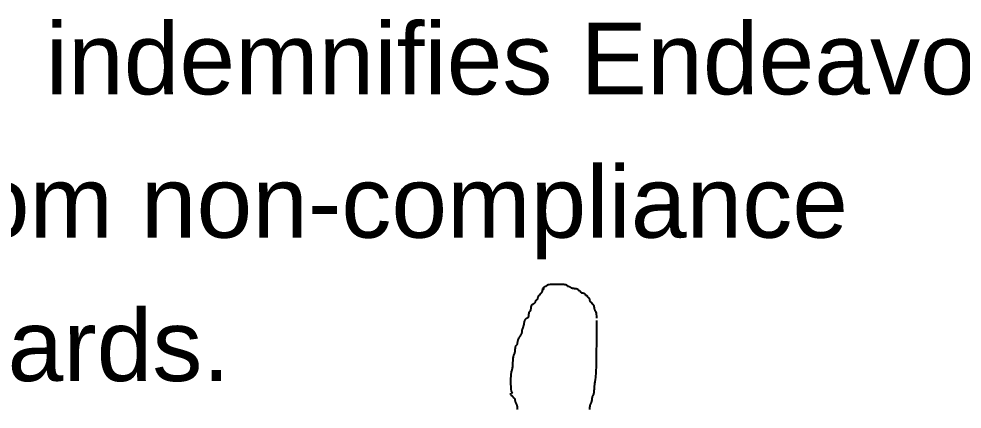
# Paper-space layout 's2 of 2' of a CAD drawing. Header units: metres. Extents: x -1806 to 17358, y -2633 to 1911.
# Drawn here: x 765.15 to 788.7, y 302.21 to 311.96 of the extents above; entities that cross this region are included whole.
import ezdxf

# ---------------------------------------------------------------- set-up
doc = ezdxf.new("R2010")
doc.units = ezdxf.units.M
doc.layers.get('0').update_dxf_attribs({"color": 6})
doc.layers.add('Notes', color=7, linetype='Continuous')
doc.styles.get("Standard").update_dxf_attribs({"font": 'arial.ttf'})

# ---------------------------------------------------------------- blocks, each defined once
blk = doc.blocks.new('Anthony Ho Signature')
at = {"color": 7}
for points in [[(314871.023, 6258880.293), (314871.022, 6258880.349), (314871.019, 6258880.392), (314871.014, 6258880.423), (314871.007, 6258880.446), (314871, 6258880.461), (314870.993, 6258880.473), (314870.987, 6258880.482), (314870.981, 6258880.492), (314870.976, 6258880.503), (314870.972, 6258880.517), (314870.97, 6258880.532), (314870.967, 6258880.548), (314870.965, 6258880.564), (314870.963, 6258880.579), (314870.96, 6258880.593), (314870.957, 6258880.605), (314870.953, 6258880.614), (314870.949, 6258880.621), (314870.944, 6258880.627), (314870.938, 6258880.631), (314870.933, 6258880.634), (314870.928, 6258880.637), (314870.923, 6258880.639), (314870.919, 6258880.643), (314870.916, 6258880.647), (314870.914, 6258880.651), (314870.912, 6258880.656), (314870.91, 6258880.662), (314870.908, 6258880.667), (314870.906, 6258880.672), (314870.904, 6258880.676), (314870.9, 6258880.68), (314870.896, 6258880.684), (314870.892, 6258880.686), (314870.887, 6258880.689), (314870.882, 6258880.691), (314870.876, 6258880.694), (314870.871, 6258880.698), (314870.867, 6258880.703), (314870.863, 6258880.709), (314870.859, 6258880.717), (314870.857, 6258880.726), (314870.855, 6258880.736), (314870.853, 6258880.747), (314870.851, 6258880.757), (314870.849, 6258880.767), (314870.847, 6258880.776), (314870.844, 6258880.784), (314870.84, 6258880.791), (314870.835, 6258880.795), (314870.83, 6258880.799), (314870.825, 6258880.802), (314870.82, 6258880.805), (314870.814, 6258880.807), (314870.81, 6258880.809), (314870.806, 6258880.813), (314870.803, 6258880.817), (314870.8, 6258880.821), (314870.798, 6258880.826), (314870.796, 6258880.832), (314870.795, 6258880.837), (314870.793, 6258880.842), (314870.79, 6258880.846), (314870.787, 6258880.85), (314870.783, 6258880.854), (314870.778, 6258880.856), (314870.773, 6258880.858), (314870.768, 6258880.86), (314870.763, 6258880.862), (314870.758, 6258880.864), (314870.753, 6258880.866), (314870.749, 6258880.869), (314870.746, 6258880.873), (314870.743, 6258880.878), (314870.741, 6258880.883), (314870.739, 6258880.888), (314870.736, 6258880.893), (314870.732, 6258880.899), (314870.727, 6258880.903), (314870.721, 6258880.907), (314870.713, 6258880.91), (314870.704, 6258880.913), (314870.694, 6258880.915), (314870.683, 6258880.917), (314870.672, 6258880.918), (314870.662, 6258880.92), (314870.653, 6258880.923), (314870.645, 6258880.926), (314870.639, 6258880.93), (314870.634, 6258880.935), (314870.63, 6258880.94), (314870.627, 6258880.945), (314870.625, 6258880.95), (314870.623, 6258880.955), (314870.62, 6258880.96), (314870.617, 6258880.964), (314870.613, 6258880.967), (314870.608, 6258880.969), (314870.603, 6258880.971), (314870.598, 6258880.973), (314870.593, 6258880.975), (314870.588, 6258880.977), (314870.583, 6258880.979), (314870.579, 6258880.983), (314870.576, 6258880.987), (314870.573, 6258880.991), (314870.57, 6258880.996), (314870.567, 6258881.002), (314870.563, 6258881.007), (314870.558, 6258881.012), (314870.551, 6258881.016), (314870.541, 6258881.02), (314870.529, 6258881.024), (314870.515, 6258881.026), (314870.5, 6258881.028), (314870.483, 6258881.03), (314870.466, 6258881.032), (314870.449, 6258881.034), (314870.433, 6258881.036), (314870.418, 6258881.039), (314870.405, 6258881.043), (314870.393, 6258881.048), (314870.383, 6258881.053), (314870.373, 6258881.058), (314870.365, 6258881.063), (314870.357, 6258881.068), (314870.35, 6258881.073), (314870.343, 6258881.077), (314870.336, 6258881.08), (314870.329, 6258881.083), (314870.322, 6258881.085), (314870.315, 6258881.086), (314870.31, 6258881.088), (314870.304, 6258881.09), (314870.299, 6258881.093), (314870.295, 6258881.096), (314870.292, 6258881.1), (314870.289, 6258881.104), (314870.284, 6258881.11), (314870.276, 6258881.115), (314870.266, 6258881.12), (314870.25, 6258881.125), (314870.229, 6258881.13), (314870.201, 6258881.134), (314870.165, 6258881.137), (314870.124, 6258881.139), (314870.078, 6258881.14), (314870.031, 6258881.141), (314869.983, 6258881.14), (314869.938, 6258881.139), (314869.896, 6258881.137), (314869.86, 6258881.134), (314869.832, 6258881.13), (314869.811, 6258881.125), (314869.796, 6258881.12), (314869.785, 6258881.115), (314869.778, 6258881.11), (314869.773, 6258881.104), (314869.769, 6258881.1), (314869.766, 6258881.096), (314869.762, 6258881.093), (314869.757, 6258881.09), (314869.752, 6258881.088), (314869.745, 6258881.086), (314869.738, 6258881.084), (314869.731, 6258881.081), (314869.723, 6258881.077), (314869.714, 6258881.072), (314869.705, 6258881.066), (314869.696, 6258881.059), (314869.687, 6258881.05), (314869.679, 6258881.039), (314869.672, 6258881.026), (314869.667, 6258881.011), (314869.663, 6258880.993), (314869.662, 6258880.973)], [(314869.719, 6258881.03), (314869.7, 6258881.027), (314869.686, 6258881.021), (314869.675, 6258881.01), (314869.668, 6258880.998), (314869.663, 6258880.984), (314869.659, 6258880.97), (314869.656, 6258880.957), (314869.652, 6258880.945), (314869.649, 6258880.935), (314869.644, 6258880.928), (314869.639, 6258880.923), (314869.634, 6258880.919), (314869.628, 6258880.916), (314869.623, 6258880.913), (314869.619, 6258880.91), (314869.615, 6258880.907), (314869.612, 6258880.903), (314869.609, 6258880.899), (314869.607, 6258880.893), (314869.605, 6258880.888), (314869.603, 6258880.883), (314869.601, 6258880.878), (314869.599, 6258880.873), (314869.596, 6258880.869), (314869.592, 6258880.866), (314869.587, 6258880.864), (314869.582, 6258880.861), (314869.577, 6258880.859), (314869.572, 6258880.856), (314869.567, 6258880.852), (314869.562, 6258880.847), (314869.558, 6258880.841), (314869.555, 6258880.833), (314869.552, 6258880.824), (314869.55, 6258880.814), (314869.549, 6258880.803), (314869.547, 6258880.793), (314869.545, 6258880.783), (314869.542, 6258880.773), (314869.539, 6258880.765), (314869.535, 6258880.759), (314869.53, 6258880.754), (314869.525, 6258880.751), (314869.52, 6258880.748), (314869.515, 6258880.745), (314869.51, 6258880.743), (314869.505, 6258880.74), (314869.501, 6258880.737), (314869.498, 6258880.733), (314869.496, 6258880.728), (314869.494, 6258880.723), (314869.492, 6258880.717), (314869.49, 6258880.711), (314869.488, 6258880.704), (314869.485, 6258880.697), (314869.482, 6258880.69), (314869.478, 6258880.683), (314869.474, 6258880.676), (314869.468, 6258880.669), (314869.462, 6258880.663), (314869.456, 6258880.657), (314869.449, 6258880.651), (314869.442, 6258880.647), (314869.435, 6258880.643), (314869.428, 6258880.639), (314869.421, 6258880.637), (314869.414, 6258880.634), (314869.408, 6258880.631), (314869.402, 6258880.627), (314869.396, 6258880.621), (314869.392, 6258880.614), (314869.388, 6258880.605), (314869.385, 6258880.593), (314869.382, 6258880.579), (314869.38, 6258880.564), (314869.378, 6258880.548), (314869.377, 6258880.532), (314869.374, 6258880.517), (314869.372, 6258880.503), (314869.369, 6258880.492), (314869.365, 6258880.482), (314869.36, 6258880.475), (314869.355, 6258880.469), (314869.35, 6258880.463), (314869.345, 6258880.458), (314869.34, 6258880.452), (314869.335, 6258880.444), (314869.331, 6258880.435), (314869.328, 6258880.423), (314869.325, 6258880.409), (314869.323, 6258880.394), (314869.322, 6258880.378), (314869.32, 6258880.362), (314869.318, 6258880.347), (314869.315, 6258880.333), (314869.312, 6258880.322), (314869.308, 6258880.312), (314869.303, 6258880.305), (314869.298, 6258880.3), (314869.292, 6258880.296), (314869.286, 6258880.292), (314869.279, 6258880.29), (314869.272, 6258880.287), (314869.265, 6258880.284), (314869.258, 6258880.28), (314869.251, 6258880.275), (314869.244, 6258880.269), (314869.238, 6258880.263), (314869.232, 6258880.255), (314869.226, 6258880.247), (314869.222, 6258880.237), (314869.218, 6258880.227), (314869.214, 6258880.216), (314869.212, 6258880.204), (314869.21, 6258880.192), (314869.208, 6258880.179), (314869.206, 6258880.165), (314869.204, 6258880.151), (314869.202, 6258880.137), (314869.199, 6258880.123), (314869.195, 6258880.109), (314869.19, 6258880.095), (314869.185, 6258880.081), (314869.18, 6258880.067), (314869.175, 6258880.052), (314869.169, 6258880.038), (314869.165, 6258880.024), (314869.161, 6258880.01), (314869.158, 6258879.996), (314869.155, 6258879.982), (314869.153, 6258879.968), (314869.151, 6258879.954), (314869.15, 6258879.941), (314869.148, 6258879.929), (314869.145, 6258879.917), (314869.142, 6258879.906), (314869.138, 6258879.896), (314869.133, 6258879.886), (314869.128, 6258879.877), (314869.122, 6258879.868), (314869.115, 6258879.859), (314869.109, 6258879.85), (314869.102, 6258879.841), (314869.095, 6258879.831), (314869.088, 6258879.82), (314869.081, 6258879.808), (314869.074, 6258879.795), (314869.068, 6258879.782), (314869.062, 6258879.769), (314869.056, 6258879.755), (314869.051, 6258879.741), (314869.047, 6258879.727), (314869.044, 6258879.713), (314869.042, 6258879.699), (314869.04, 6258879.685), (314869.038, 6258879.672), (314869.036, 6258879.66), (314869.034, 6258879.65), (314869.032, 6258879.64), (314869.029, 6258879.632), (314869.025, 6258879.626), (314869.02, 6258879.621), (314869.015, 6258879.616), (314869.01, 6258879.611), (314869.004, 6258879.605), (314868.999, 6258879.598), (314868.995, 6258879.588), (314868.991, 6258879.576), (314868.988, 6258879.56), (314868.985, 6258879.541), (314868.983, 6258879.521), (314868.981, 6258879.5), (314868.979, 6258879.479), (314868.977, 6258879.459), (314868.975, 6258879.44), (314868.972, 6258879.424), (314868.968, 6258879.412), (314868.963, 6258879.402), (314868.958, 6258879.392), (314868.953, 6258879.383), (314868.948, 6258879.373), (314868.943, 6258879.359), (314868.938, 6258879.343), (314868.934, 6258879.321), (314868.931, 6258879.293), (314868.928, 6258879.261), (314868.926, 6258879.225), (314868.925, 6258879.188), (314868.923, 6258879.151), (314868.921, 6258879.116), (314868.918, 6258879.084), (314868.915, 6258879.056), (314868.911, 6258879.034), (314868.907, 6258879.016), (314868.901, 6258878.999), (314868.896, 6258878.981), (314868.891, 6258878.959), (314868.886, 6258878.931), (314868.881, 6258878.895), (314868.877, 6258878.848), (314868.874, 6258878.79), (314868.873, 6258878.722), (314868.873, 6258878.652), (314868.876, 6258878.583), (314868.882, 6258878.521), (314868.892, 6258878.47), (314868.906, 6258878.436), (314868.925, 6258878.424)], [(314870.849, 6258878.016), (314870.851, 6258878.035), (314870.853, 6258878.054), (314870.855, 6258878.072), (314870.857, 6258878.09), (314870.859, 6258878.106), (314870.863, 6258878.121), (314870.867, 6258878.135), (314870.871, 6258878.147), (314870.876, 6258878.158), (314870.882, 6258878.169), (314870.887, 6258878.179), (314870.892, 6258878.19), (314870.896, 6258878.202), (314870.9, 6258878.216), (314870.904, 6258878.231), (314870.906, 6258878.247), (314870.908, 6258878.264), (314870.91, 6258878.281), (314870.912, 6258878.297), (314870.914, 6258878.313), (314870.916, 6258878.327), (314870.919, 6258878.339), (314870.923, 6258878.348), (314870.928, 6258878.356), (314870.933, 6258878.363), (314870.938, 6258878.372), (314870.944, 6258878.382), (314870.949, 6258878.394), (314870.953, 6258878.411), (314870.957, 6258878.433), (314870.96, 6258878.461), (314870.963, 6258878.493), (314870.965, 6258878.528), (314870.967, 6258878.565), (314870.97, 6258878.602), (314870.972, 6258878.637), (314870.976, 6258878.67), (314870.981, 6258878.697), (314870.987, 6258878.722), (314870.993, 6258878.759), (314871, 6258878.825), (314871.007, 6258878.939), (314871.014, 6258879.12), (314871.019, 6258879.384), (314871.022, 6258879.75), (314871.023, 6258880.237)], [(314868.868, 6258878.424), (314868.869, 6258878.405), (314868.872, 6258878.391), (314868.878, 6258878.38), (314868.884, 6258878.373), (314868.891, 6258878.368), (314868.898, 6258878.364), (314868.904, 6258878.361), (314868.91, 6258878.357), (314868.915, 6258878.353), (314868.919, 6258878.349), (314868.922, 6258878.344), (314868.924, 6258878.339), (314868.926, 6258878.333), (314868.928, 6258878.328), (314868.931, 6258878.324), (314868.934, 6258878.32), (314868.938, 6258878.316), (314868.943, 6258878.314), (314868.948, 6258878.312), (314868.953, 6258878.309), (314868.958, 6258878.306), (314868.963, 6258878.302), (314868.968, 6258878.298), (314868.972, 6258878.291), (314868.975, 6258878.283), (314868.977, 6258878.274), (314868.979, 6258878.264), (314868.981, 6258878.252), (314868.983, 6258878.241), (314868.985, 6258878.229), (314868.988, 6258878.217), (314868.991, 6258878.206), (314868.995, 6258878.196), (314868.999, 6258878.186), (314869.004, 6258878.177), (314869.01, 6258878.167), (314869.015, 6258878.157), (314869.02, 6258878.147), (314869.025, 6258878.135), (314869.029, 6258878.121), (314869.032, 6258878.106), (314869.034, 6258878.09), (314869.036, 6258878.072), (314869.038, 6258878.054), (314869.04, 6258878.035), (314869.042, 6258878.016)]]:
    blk.add_lwpolyline(points, dxfattribs=at)

psp = doc.layouts.new('s2 of 2')

# ---------------------------------------------------------------- block references
at = {"layer": 'Notes', "ltscale": 0.5}
psp.add_blockref('Anthony Ho Signature', (-314091.448, -6258575.812), dxfattribs=at)

# ---------------------------------------------------------------- texts
at = {"color": 7, "lineweight": -3, "insert": (726.228, 311.865), "char_height": 1.79, "attachment_point": 1, "line_spacing_factor": 1.2}
psp.add_mtext('                                                         indemnifies Endeavour Energy \\Pfor any loss or damage resulting from non-compliance \\Pof the design  with the above standards.', dxfattribs=at)

doc.saveas('drawing.dxf')
